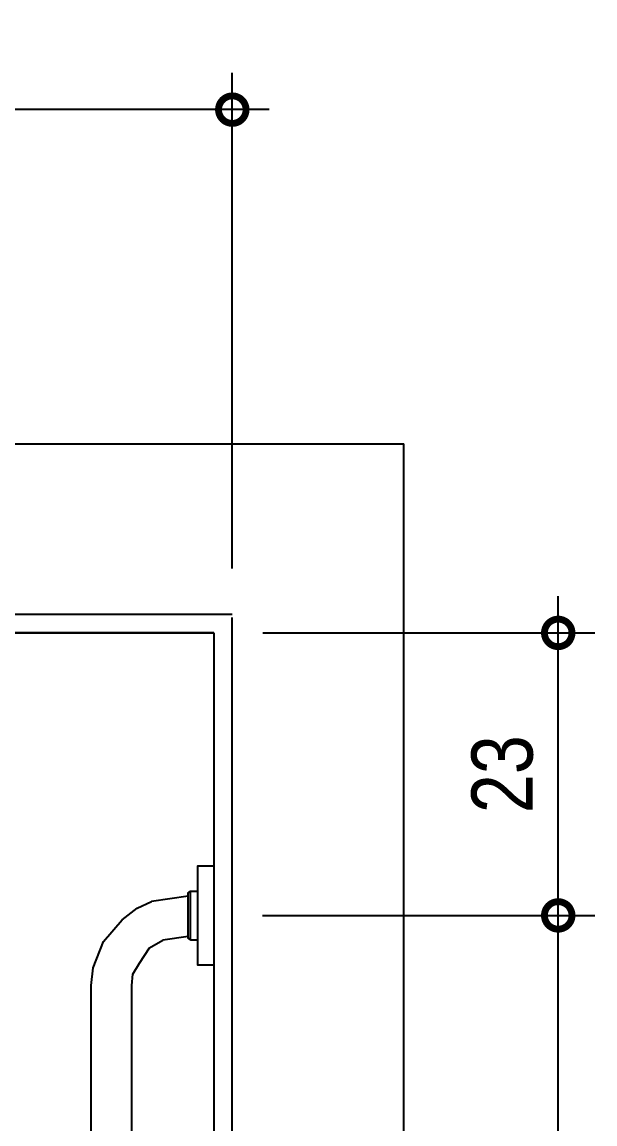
# Model space of a CAD drawing. Header units: metres. Extents: x 3 to 168, y -142 to 28.
# Drawn here: x 114.456 to 114.924, y -79.537 to -78.636 of the extents above; entities that cross this region are included whole.
import ezdxf

# ---------------------------------------------------------------- set-up
doc = ezdxf.new("R2010")
doc.units = ezdxf.units.M
for name, color, linetype in [('ARQ-ALV ACAB', 4, 'Continuous'), ('ARQ-ALV OSSO', 5, 'Continuous'), ('ARQ-DIM', 2, 'Continuous'), ('ARQ-HID', 2, 'Continuous')]:
    doc.layers.add(name, color=color, linetype=linetype)
doc.styles.add('Adesa', font='ARIALN.TTF')
doc.dimstyles.new('ADESA 1-0025', dxfattribs={"dimtxt": 0.05, "dimasz": 0.045, "dimexe": 0.03, "dimexo": 0.04, "dimgap": 0.02, "dimtad": 1, "dimtoh": 1, "dimdec": 0, "dimlfac": 100, "dimzin": 4, "dimtxsty": 'Adesa', "dimblk": 'DOTSMALL', "dimcen": 1, "dimdle": 0.03, "dimclrd": 1, "dimclre": 1, "dimclrt": 256, "dimazin": 1, "dimtm": 1e-09, "dimtfac": 1, "dimtdec": 0, "dimtix": 1, "dimtmove": 2, "dimatfit": 0, "dimldrblk": 'DOTSMALL', "dimfxl": 0.8, "dimtvp": 2, "dimtolj": 1, "dimtzin": 0, "dimarcsym": 0})

# ---------------------------------------------------------------- blocks, each defined once
blk = doc.blocks.new('VASO SANIT ACESSIVEL')
at = {"elevation": -0.0001}
blk.add_lwpolyline([(0, 0), (0, -1.2734)], dxfattribs=at)
at = {"color": 1, "elevation": -0.0001}
blk.add_lwpolyline([(0, -0.19033), (0, -0.27156), (-0.0132, -0.27156), (-0.0132, -0.19033)], close=True, dxfattribs=at)
at = {"color": 1}
for points in [[(-0.0211, -0.21517), (-0.051, -0.21962)], [(-0.0211, -0.21307), (-0.02082, -0.21205)], [(-0.0211, -0.24882), (-0.0211, -0.21307)], [(-0.02082, -0.21205), (-0.0201, -0.21132)], [(-0.0201, -0.21132), (-0.01907, -0.21104)], [(-0.01907, -0.25085), (-0.01907, -0.21104)], [(-0.01907, -0.21104), (-0.0132, -0.21104)], [(-0.07496, -0.2345), (-0.06258, -0.22508)], [(-0.06258, -0.22508), (-0.051, -0.21962)], [(-0.09876, -0.27361), (-0.09013, -0.25213), (-0.07496, -0.2345)], [(-0.0609, -0.27001), (-0.05252, -0.25744), (-0.04166, -0.2512)], [(-0.0211, -0.24802), (-0.04166, -0.2512)], [(-0.02082, -0.24984), (-0.0211, -0.24882)], [(-0.0201, -0.25057), (-0.02082, -0.24984)], [(-0.01907, -0.25085), (-0.0201, -0.25057)], [(-0.01907, -0.25085), (-0.0132, -0.25085)], [(-0.06614, -0.27886), (-0.0609, -0.27001)], [(-0.09876, -1.11991), (-0.1002, -1.10545), (-0.1002, -0.28806), (-0.09876, -0.27361)], [(-0.0672, -0.94519), (-0.0672, -0.28806), (-0.06615, -0.27889)]]:
    blk.add_lwpolyline(points, dxfattribs=at)
at = {"layer": 'ARQ-HID'}
blk.add_lwpolyline([(0, 0), (-1.07248, 0)], dxfattribs=at)
blk = doc.blocks.new('_DotSmall')
at = {"color": 0, "linetype": 'ByBlock', "const_width": 0.5}
blk.add_lwpolyline([(-0.0625, 0, 1), (0.0625, 0, 1)], format="xyb", close=True, dxfattribs=at)
blk = doc.blocks.new('*D358')
at = {"layer": 'ARQ-DIM', "color": 1, "lineweight": -2, "transparency": 16777216}
for p, q in [((114.89424, -80.32815), (114.89424, -79.33653)), ((114.65257, -79.36653), (114.92424, -79.36653)), ((114.65301, -80.29815), (114.92424, -80.29815))]:
    blk.add_line(p, q, dxfattribs=at)
at = {"layer": 'Defpoints', "color": 0, "transparency": 16777216}
for p in [(114.61257, -79.36653, -0.0002), (114.89424, -79.36653), (114.61301, -80.29815, -0.0002)]:
    blk.add_point(p, dxfattribs=at)
at = {"layer": 'ARQ-DIM', "color": 1, "lineweight": -2, "transparency": 16777216, "xscale": 0.045, "yscale": 0.045, "zscale": 0.045}
for p, rotation in [((114.89424, -79.36653), 90), ((114.89424, -80.29815), 270)]:
    blk.add_blockref('_DotSmall', p, dxfattribs=dict(at, rotation=rotation))
at = {"layer": 'ARQ-DIM', "transparency": 16777216, "insert": (114.84871, -79.83234), "char_height": 0.05, "attachment_point": 5, "rotation": 90, "style": 'Adesa'}
blk.add_mtext('\\A1;93', dxfattribs=at)
blk = doc.blocks.new('*D359')
at = {"layer": 'ARQ-DIM', "color": 1, "lineweight": -2, "transparency": 16777216}
for p, q in [((114.89424, -79.39653), (114.89424, -79.10559)), ((114.65302, -79.13559), (114.92424, -79.13559)), ((114.65257, -79.36653), (114.92424, -79.36653))]:
    blk.add_line(p, q, dxfattribs=at)
at = {"layer": 'Defpoints', "color": 0, "transparency": 16777216}
for p in [(114.61302, -79.13559, -0.0001), (114.89424, -79.13559), (114.61257, -79.36653, -0.0002)]:
    blk.add_point(p, dxfattribs=at)
at = {"layer": 'ARQ-DIM', "color": 1, "lineweight": -2, "transparency": 16777216, "xscale": 0.045, "yscale": 0.045, "zscale": 0.045}
for p, rotation in [((114.89424, -79.13559), 90), ((114.89424, -79.36653), 270)]:
    blk.add_blockref('_DotSmall', p, dxfattribs=dict(at, rotation=rotation))
at = {"layer": 'ARQ-DIM', "transparency": 16777216, "insert": (114.84871, -79.25106), "char_height": 0.05, "attachment_point": 5, "rotation": 90, "style": 'Adesa'}
blk.add_mtext('\\A1;23', dxfattribs=at)
blk = doc.blocks.new('*D360')
at = {"layer": 'ARQ-DIM', "color": 1, "lineweight": -2, "transparency": 16777216}
for p, q in [((114.11282, -79.05059), (114.11282, -78.67785)), ((114.62802, -79.083), (114.62802, -78.67785)), ((114.65802, -78.70785), (114.08282, -78.70785))]:
    blk.add_line(p, q, dxfattribs=at)
at = {"layer": 'Defpoints', "color": 0, "transparency": 16777216}
for p in [(114.11282, -78.70785), (114.11282, -79.09059, 0.0001), (114.62802, -79.123)]:
    blk.add_point(p, dxfattribs=at)
at = {"layer": 'ARQ-DIM', "color": 1, "lineweight": -2, "transparency": 16777216, "xscale": 0.045, "yscale": 0.045, "zscale": 0.045, "rotation": 180}
blk.add_blockref('_DotSmall', (114.11282, -78.70785), dxfattribs=at)
at = {"layer": 'ARQ-DIM', "color": 1, "lineweight": -2, "transparency": 16777216, "xscale": 0.045, "yscale": 0.045, "zscale": 0.045}
blk.add_blockref('_DotSmall', (114.62802, -78.70785), dxfattribs=at)
at = {"layer": 'ARQ-DIM', "transparency": 16777216, "insert": (114.37042, -78.66233), "char_height": 0.05, "attachment_point": 5, "style": 'Adesa'}
blk.add_mtext('\\A1;52', dxfattribs=at)
blk = doc.blocks.new('AREAS MOLHADAS')
at = {"layer": 'ARQ-ALV ACAB'}
for points in [[(112.57186, -79.13564), (114.61302, -79.13565)], [(114.61302, -79.13565), (114.61301, -80.64393)]]:
    blk.add_lwpolyline(points, dxfattribs=at)
at = {"layer": 'ARQ-ALV OSSO', "elevation": 0}
for points in [[(112.41771, -78.98089), (114.76801, -78.98089)], [(114.62802, -79.12066), (112.55686, -79.12064)]]:
    blk.add_lwpolyline(points, dxfattribs=at)
at = {"layer": 'ARQ-ALV OSSO'}
for points in [[(114.76801, -80.75893), (114.76801, -78.98089)], [(114.62801, -80.65893), (114.62802, -79.123)]]:
    blk.add_lwpolyline(points, dxfattribs=at)
at = {"layer": 'ARQ-HID'}
blk.add_blockref('VASO SANIT ACESSIVEL', (114.61302, -79.13565), dxfattribs=at)
at = {"layer": 'ARQ-DIM'}
for base, p1, p2, angle, picture, middle in [((114.11282, -78.70785), (114.62802, -79.123), (114.11282, -79.09059, 0.0001), 180, '*D360', (114.37042, -78.66233)), ((114.89424, -79.13559, 0.0001), (114.61257, -79.36653, -0.0001), (114.61302, -79.13559, 0), 270, '*D359', (114.84871, -79.25106, 0.0001)), ((114.89424, -79.36653, 0.0001), (114.61301, -80.29815, -0.00011), (114.61257, -79.36653, -0.0001), 270, '*D358', (114.84871, -79.83234, 0.0001))]:
    dim = blk.add_linear_dim(base=base, p1=p1, p2=p2, angle=angle, dimstyle='ADESA 1-0025', dxfattribs=at)
    dim.commit()
    dim.dimension.update_dxf_attribs({"geometry": picture, "text_midpoint": middle})

msp = doc.modelspace()

# ---------------------------------------------------------------- block references
msp.add_blockref('AREAS MOLHADAS', (0, 0))

doc.saveas('drawing.dxf')
